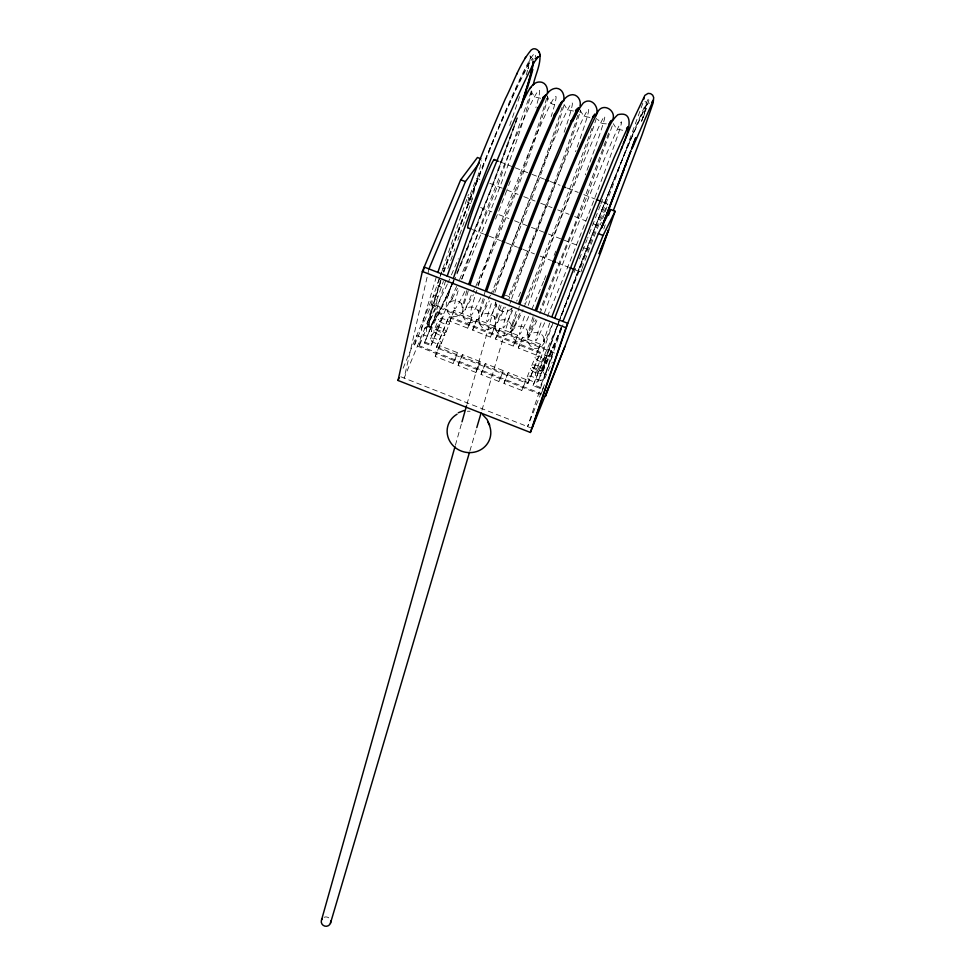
<?xml version="1.0" encoding="UTF-8"?>
<svg xmlns="http://www.w3.org/2000/svg" width="975" height="975" viewBox="0 0 975 975"><rect width="100%" height="100%" fill="white"/><g stroke="black" fill="none" stroke-linecap="round" stroke-linejoin="round"><path stroke-width="0.73" stroke-dasharray="4.88 3.66" d="M544.123 339.483L544.099 341.603L544.074 337.667L544.123 339.483C543.55 331.524 531.46 329.855 528.718 337.338L537.322 319.702M519.992 313.316C515.726 320.617 511.29 341.506 498.725 334.169C490.145 325.15 500.236 312.28 501.796 302.372M519.285 306.174C517.932 316.643 504.38 333.389 516.75 341.591C529.181 345.174 531.107 326.454 535.97 319.581M504.014 307.052C499.529 314.072 495.068 335.168 482.515 327.807C474.118 319.227 483.027 306.82 484.782 297.241M580.283 109.968L580.113 112.491L580.564 110.468C560.783 174.683 535.214 237.035 509.023 298.874M445.721 280.398L432.644 323.152L432.937 321.994L431.401 331.597L431.023 329.111L428.354 326.54L429.817 317.107L440.956 280.215M435.24 356.472L439.554 345.613L457.421 352.633L455.276 358.763L453.107 363.48L435.24 356.472L439.554 345.613M449.914 321.189L454.058 310.342L471.937 317.35L470.34 322.091L467.72 328.173L449.841 321.177L454.131 310.367M453.107 363.48L457.421 352.633M458.116 365.454L462.43 354.595L480.297 361.615L478.116 367.733L475.995 372.474L458.116 365.454L462.43 354.595M467.72 328.173L471.937 317.35M472.643 330.123L476.872 319.3L494.752 326.296L492.558 332.451L490.462 337.118L472.643 330.123L476.933 319.312M448.805 293.828C445.599 300.946 443.735 314.401 453.936 316.717C466.83 315.754 468.427 297.497 474.593 289.002M475.995 372.474L480.297 361.615M428.976 268.929L404.15 378.081L437.982 296.705L443.381 281.409M481.016 374.437L485.318 363.577L503.197 370.597L500.979 376.703L498.944 381.444L481.016 374.437L485.318 363.577M541.04 394.68L414.558 345.016L416.739 335.51L421.139 337.24L418.921 346.722L435.667 306.455L437.982 296.705L433.619 294.998L441.492 272.561M490.462 337.118L494.752 326.296M414.558 345.016L431.316 304.748L433.619 294.998L402.078 370.744M495.458 339.068L499.7 328.246L517.567 335.242L515.336 341.384L513.289 346.064L495.458 339.068L499.748 328.258M424.454 343.017L437.251 311.781L443.82 314.352L443.564 315.388L431.035 345.601L424.454 343.017L437.251 311.781M430.731 327.893L430.974 326.869M431.035 345.601L443.82 314.352M440.078 276.656L468.463 194.488M437.312 330.476L437.556 329.452M459.798 234.597L472.205 199.192L481.662 160.753M436.264 347.661L449.036 316.4L540.394 352.243L527.804 383.602L436.264 347.661L449.036 316.4M498.944 381.444L503.197 370.597M528.352 67.628L528.072 68.725L530.632 56.416L530.997 58.89L529.925 55.721L531.521 57.72L533.886 58.646M546.609 98.256C527.841 163.081 502.04 225.761 475.215 287.613M513.289 346.064L517.567 335.242M503.965 383.419L508.219 372.572L526.098 379.592L524.404 384.26L521.844 390.439L503.904 383.431L508.219 372.572M518.286 348.026L522.527 337.204L540.406 344.199L538.127 350.33L536.153 355.022L518.286 348.026L522.576 337.204M562.1 107.347C542.575 170.954 517.493 232.806 491.144 293.865M563.928 105.495C544.732 169.394 519.322 231.331 493.106 292.634M521.844 390.439L526.098 379.592M455.386 445.258L461.589 423.284M466.952 404.247L495.861 301.702M511.595 331.037L512.168 329.014M544.05 339.763L543.477 341.786L549.681 323.091M514.239 321.567L514.776 319.69M577.919 115.05C558.127 177.011 533.764 237.486 508.304 297.326M536.153 355.022L540.406 344.199M526.22 74.929L527.926 69.079M469.889 450.95L476.348 429.085M481.942 410.122L512.07 308.063M448.256 295.693L453.704 277.412M596.42 118.17C575.14 184.068 549.047 248.357 521.942 312.049M466.806 290.599L462.26 307.686L461.772 303.554L462.491 305.626C460.444 300.007 452.193 298.85 448.707 303.7L452.303 298.655L451.315 300.373L457.47 288.405M468.219 290.745C466.306 300.483 456.678 315.437 468.11 322.518C482.393 325.431 484.343 303.359 490.535 295.242M612.251 125.86L586.194 198.364L539.114 315.534M485.526 290.27L478.615 314.096L478.116 309.965L479.225 314.035C478.688 307.137 468.902 304.395 464.904 310.062L473.436 294.657M642.83 103.289L611.483 189.357L560.71 317.692M436.398 276.742L423.479 319.556C422.955 324.358 418.458 334.242 426.002 335.875C433.424 338.045 435.606 328.563 438.872 324.053L456.629 286.418M499.492 304.956L494.971 320.519L494.471 316.375L495.446 320.385C494.947 313.499 485.111 310.757 481.126 316.424L489.401 300.922M527.804 383.602L540.394 352.243M519.553 96.598L509.084 127.433M552.203 356.874L539.638 388.245L533.045 385.661L545.622 354.291L552.203 356.874L551.862 357.874L545.293 355.29L545.622 354.291M531.229 91.54L498.188 184.385L458.457 282.36M516.067 311.452L510.754 328.953L511.351 324.821L511.668 326.747C511.132 319.849 501.345 317.131 497.335 322.786L505.367 307.174M539.638 388.245L539.967 387.27L533.374 384.674M561.015 327.198L527.609 426.599L544.635 384.272M541.832 392.34L543.672 386.88M440.944 280.483C436.824 295.681 429.232 310.769 429.414 326.674C439.725 314.901 444.442 299.301 451.449 285.492M443.747 272.22C469.45 200.838 494.508 128.493 530.339 61.449L533.167 59.902L532.643 58.342L527.999 64.582L519.992 80.011L496.092 134.075L467.72 205.469L443.771 271.647M592.02 128.261L558.687 218.973L524.233 303.566M533.093 316.582L527.109 335.376L527.707 331.244L527.889 333.121C527.317 325.163 515.227 323.493 512.497 330.964L521.345 313.438M534.044 318.082C532.204 326.918 522.027 341.262 532.959 347.953C545.464 351.585 547.158 332.743 551.947 325.845M603.781 229.052L605.219 224.859M641.611 121.18L646.937 104.252C613.543 174.354 587.608 248.247 559.37 320.665M517.091 117.573L486.866 199.924L456.873 273.098M608.632 133.124L574.482 225.152L540.162 309.806M439.591 278.058L436.995 285.382L441.37 287.101M442.004 271.135L443.003 268.296L447.391 270.014M447.891 268.6L453.351 253.012M453.85 251.599L454.837 248.771M457.811 240.264L459.298 236.023M516.189 120.62L493.435 183.044L457.178 272.634M641.66 121.241L646.852 105.568L647.022 102.936L644.975 101.412M553.117 322.493L535.397 373.766L535.458 377.483L537.03 379.458L540.662 380.36L544.806 378.154L552.252 362.164M557.919 324.431L541.734 371.036L544.416 373.62L544.477 377.337L562.977 324.773M558.443 323.005L560.016 318.727C587.998 246.419 614.567 173.367 647.022 102.936L649.557 103.204M558.858 322.03L547.499 353.23L542.197 370.927L561.161 328.502M600.893 203.97L603.574 196.889M600.356 205.335L587.572 238.217M579.442 258.863L587.035 239.594M573.946 272.537L575.591 268.43M538.102 381.262L541.527 372.755M542.673 369.915L546.097 361.42M527.195 376.984L530.632 368.477M531.777 365.637L535.214 357.155M533.045 385.661L545.293 355.29M441.358 343.285L444.868 334.815M446.038 332L449.536 323.542M430.475 339.02L433.997 330.549M435.167 327.722L438.665 319.276M556.749 327.259L536.433 373.535L537.908 371.536L540.187 370.549L537.993 371.097L538.98 370.89M557.322 325.894L559.041 321.787M561.649 327.393L542.661 370.829L539.224 370.744M451.449 274.877L458.36 258.631M452.047 284.115L453.85 279.983M447.269 284.347L429.987 320.568L430.536 319.556L424.881 328.417L426.806 326.869L429.256 326.503M447.878 282.994L449.719 278.935M451.401 285.712L435.935 318.167L430.475 326.808L427.111 326.235L428.354 326.54M451.998 284.408L453.765 280.495M477.799 285.005C504.063 223.787 529.717 161.911 548.035 97.78L547.584 99.803L547.572 95.916C547.012 101.059 552.008 105.751 557.103 104.666M461.894 278.777C488.329 217.644 514.117 155.744 531.777 91.443L531.424 95.538L531.229 90.833M510.01 332.743L511.083 330.915M513.252 327.247L514.252 325.528M540.662 380.36L542.868 379.689M540.711 98.268L534.629 96.976L531.265 91.687M573.507 111.065L567.413 109.773L564.062 104.471M589.912 117.463L583.818 116.171L580.466 110.87M606.316 123.862L602.111 123.545L597.504 119.316M622.732 130.272L616.627 128.968L613.275 123.667M499.736 161.74L513.752 167.225M515.153 167.773L530.571 173.794M531.972 174.342L544.598 179.278M550.205 181.46L560.016 185.299M567.023 188.041L578.236 192.416M583.842 194.61L595.067 198.998M602.075 201.74L607.681 203.921M477.08 178.364L479.907 179.461M489.803 183.337L505.355 189.418M506.781 189.967L518.091 194.391M523.746 196.609L535.056 201.033M540.711 203.239L552.033 207.663M557.688 209.881L568.998 214.305M574.653 216.511L585.963 220.935M593.032 223.702L600.112 226.468M467.744 197.45L472.205 199.192M467.903 202.52L470.718 203.617M480.602 207.492L491.9 211.904M498.956 214.671L508.84 218.534M514.483 220.74L530.01 226.822M531.424 227.37L546.951 233.452M548.364 234L562.477 239.521M563.891 240.069L576.603 245.042M583.659 247.808L592.13 251.123M472.339 229.576L483.649 234M489.292 236.206L500.589 240.63M506.244 242.836L517.542 247.26M523.197 249.478L534.495 253.902M540.138 256.108L551.448 260.532M557.091 262.75L568.388 267.174M575.457 269.941L581.1 272.147M435.91 305.407L554.836 352.06M431.316 304.748L554.495 353.06M436.995 312.804L443.564 315.388M448.78 317.436L540.065 353.242M424.686 342.006L431.279 344.602M436.508 346.649L528.133 382.614M419.153 345.711L541.369 393.705M400.847 376.789L530.619 427.781M478.847 320.312L480.005 324.456M495.215 326.722L496.214 330.817M511.436 308.429A8.714 8.092 16.1 0 1 501.321 310.915A8.714 8.092 16.1 0 1 495.763 302.287M505.245 295.364A8.714 8.092 16.1 0 1 511.095 298.521M324.102 917.292A4.765 4.668 16 0 1 329.721 918.73M467.342 411.243A21.95 20.597 16.2 0 1 470.072 411.304M511.582 298.911A117.329 4.192 -68.7 0 1 572.13 142.947A117.329 4.192 -68.7 0 1 579.223 141.217M578.797 142.447A117.329 4.192 -68.7 0 1 575.518 151.71M520.577 292.195A117.329 4.192 -68.7 0 1 516.701 301.178M512.679 310.245A117.329 4.192 -68.7 0 1 509.584 304.785M510.096 303.262A117.329 4.192 -68.7 0 1 511.168 300.129M494.947 292.39A117.305 4.765 -68.7 0 1 554.994 137.243A117.305 4.765 -68.7 0 1 563.769 133.343M496.714 303.981A117.305 4.765 -68.7 0 1 492.034 301.19M606.889 207.017A36.806 0.78 -68.6 0 1 605.195 211.807M604.317 214.232A36.806 0.78 -68.6 0 1 600.332 224.835M580.966 271.928A36.806 0.78 -68.6 0 1 581.746 269.405M582.087 268.43A36.806 0.78 -68.6 0 1 602.318 216.145L604.878 210.027A36.806 0.78 -68.6 0 1 607.742 204.323M517.408 118.048A149.431 8.251 -68.8 0 1 454.63 279.411M454.094 280.642A149.431 8.251 -68.8 0 1 440.408 280.422M443.332 271.781A149.431 8.251 -68.8 0 1 503.868 114.806A149.431 8.251 -68.8 0 1 535.458 56.964M560.284 317.618A149.577 3.157 -68.6 0 1 626.986 147.883A149.577 3.157 -68.6 0 1 645.365 111.284M644.78 113.015A149.577 3.157 -68.6 0 1 643.061 117.951M561.563 328.002A149.577 3.157 -68.6 0 1 558.821 321.555M461.699 279.362A117.28 5.923 -68.8 0 1 517.969 132.161A117.28 5.923 -68.8 0 1 535.872 107.689M510.315 181.033A117.28 5.923 -68.8 0 1 507.171 189.321M506.647 190.71A117.28 5.923 -68.8 0 1 494.812 221.033M464.783 291.464A117.28 5.923 -68.8 0 1 458.896 288.198M478.323 285.87A117.292 5.338 -68.8 0 1 535.543 136.878A117.292 5.338 -68.8 0 1 551.155 116.61M480.748 297.728A117.292 5.338 -68.8 0 1 476.885 290.245M528.218 305.431A117.341 3.62 -68.7 0 1 593.799 138.133A117.341 3.62 -68.7 0 1 585.256 174.878M555.799 251.184A117.341 3.62 -68.7 0 1 554.117 255.389M545.903 275.681A117.341 3.62 -68.7 0 1 544.16 279.947M543.575 281.348A117.341 3.62 -68.7 0 1 529.717 314.096M528.657 316.509A117.341 3.62 -68.7 0 1 525.184 314.194M544.428 313.17A117.353 3.035 -68.6 0 1 606.986 152.965A117.353 3.035 -68.6 0 1 608.461 161.423A117.353 3.035 -68.6 0 1 545.683 320.361M544.635 322.774A117.353 3.035 -68.6 0 1 541.771 320.69M532.886 367.721A5.85 2.169 21.9 0 0 542.307 370.378A5.85 2.169 21.9 0 0 536.482 365.235A5.85 2.169 21.9 0 0 532.886 367.721M536.311 359.239A5.85 2.182 21.9 0 0 545.732 361.883A5.85 2.182 21.9 0 0 539.906 356.728A5.85 2.182 21.9 0 0 536.311 359.239M528.316 379.056A5.862 2.157 21.9 0 0 537.737 381.725A5.862 2.157 21.9 0 0 531.899 376.594A5.862 2.157 21.9 0 0 528.316 379.056M531.753 370.549A5.85 2.169 21.9 0 0 541.162 373.206A5.85 2.169 21.9 0 0 535.336 368.062A5.85 2.169 21.9 0 0 531.753 370.549M431.706 341.128A5.85 2.145 22.6 0 0 441.041 343.761A5.85 2.145 22.6 0 0 435.021 338.557A5.85 2.145 22.6 0 0 431.706 341.128M435.216 332.67A5.85 2.157 22.6 0 0 444.539 335.29A5.85 2.157 22.6 0 0 438.531 330.074A5.85 2.157 22.6 0 0 435.216 332.67M436.373 329.842A5.85 2.169 22.6 0 0 445.709 332.475A5.85 2.169 22.6 0 0 439.701 327.259A5.85 2.169 22.6 0 0 436.373 329.842M439.883 321.397A5.838 2.182 22.6 0 0 449.207 324.017A5.838 2.182 22.6 0 0 443.211 318.788A5.838 2.182 22.6 0 0 439.883 321.397M470.06 198.315A12.992 0.756 -68.9 0 0 477.226 178.522A12.992 0.756 -68.9 0 0 470.169 194.488A12.992 0.756 -68.9 0 0 470.06 198.315"/><path stroke-width="1.46" d="M563.672 101.193C564.878 95.83 562.733 88.688 556.372 88.274C546.378 88.737 543.782 101.473 539.358 108.31C513.179 165.518 490.632 224.384 470.316 283.92M580.028 106.202C581.295 101.156 578.407 95.026 572.788 94.673C562.721 95.075 560.467 108.03 556.018 114.806C530.144 172.173 507.548 230.99 486.939 290.44M533.008 61.413L532.399 67.458L528.218 83.326L520.991 106.238L531.143 73.405L533.678 61.449M612.471 120.23C616.992 111.248 604 102.375 598.223 111.065C566.768 172.648 544.538 238.802 520.187 303.469M595.749 115.903C600.405 107.847 591.374 96.306 583.245 103.058C569.875 120.607 564.513 143.069 554.824 162.642C536.677 207.005 519.273 251.672 503.563 296.948M562.953 321.433L598.333 233.598L610.496 209.479L615.091 211.283L601.721 249.856L564.903 346.478L530.376 432.461L398.032 380.457L422.358 271.452L460.712 179.778L477.445 157.487L480.882 158.827M423.199 271.489L424.198 267.053L567.742 323.322L532.033 428.342M321.579 919.839L454.972 446.721M462.004 421.822L466.538 405.71M330.428 923.362L469.462 452.412M476.775 427.623L481.077 413.047M533.398 84.24C535.385 74.722 540.723 64.886 539.918 55.039M453.704 277.412C473.728 217.791 496.214 158.876 522.71 101.814M468.902 283.749C489.279 223.97 511.899 164.86 538.224 107.421L537.396 109.115L543.051 98.292L545.963 94.807L542.734 97.597M530.376 432.461L565.963 327.746L603.086 235.462L615.091 211.283M548.535 387.246L545.403 396.386L564.903 346.478M608.571 215.073L610.496 209.479M485.526 290.27C506.196 230.575 528.877 171.502 554.885 113.929L554.044 115.611L559.577 104.739L562.356 101.205L560.93 102.814M437.812 272.488C458.067 213.708 480.565 155.695 505.391 98.707C513.74 82.351 519.37 64.045 531.338 49.835C535.665 46.373 540.54 51.687 540.272 56.245M502.149 296.778C523.112 237.181 545.854 178.157 571.545 120.425L570.704 122.107L577.054 109.31L576.115 111.187L578.76 107.603L575.53 110.394M447.147 276.144C473.131 203.604 499.553 130.821 534.251 61.912M518.773 303.298C541.722 240.045 565.244 176.828 593.604 115.769L592.666 117.646L595.164 114.002L593.726 115.611M621.246 149.358L622.257 146.518M623.257 143.678C626.864 135.964 636.785 110.041 617.87 114.684C607.133 124.081 605.243 140.315 598.272 152.271C576.566 204.36 555.969 256.913 536.823 309.989M535.409 309.818C558.626 246.651 582.319 183.532 610.155 122.228L609.204 124.105L611.581 120.4L610.143 122.009M635.566 138.072L631.459 149.358L635.773 137.719M552.045 316.339L593.068 209.211L613.872 158.011L627.997 126.799L626.559 128.407M554.678 318.289L595.506 212.367L633.36 119.706L644.877 95.367L648.107 93.381L650.642 93.661L652.689 95.172L653.701 97.524L653.165 102.838L642.086 134.782L613.348 210.539M602.392 225.639L630.935 150.784L601.721 227.212M398.032 380.457L399.177 377.715M428.976 268.929L465.441 181.63L479.408 162.801M632.3 148.224L653.408 100.084L651.897 102.156M579.101 108.359L572.691 121.314M516.689 74.21L517.201 73.235M525.013 58.305L525.586 57.208M523.526 100.12C527.536 93.515 531.753 79.633 542.051 82.327C546.683 83.887 547.95 89.127 547.402 93.478M533.666 63.009L538.371 56.623L535.165 58.61M529.486 89.005L530.875 87.433M532.606 85.483L534.032 83.862M458.274 412.766L464.222 410.438M494.13 159.547L498.335 161.192M546 179.827L548.803 180.911M562.819 186.396L565.622 187.493M596.468 199.546L600.673 201.191M460.712 179.778L465.441 181.63M598.333 233.598L603.086 235.462M470.937 229.015L468.11 227.918A36.77 2.035 -68.8 0 1 473.058 209.552A36.77 2.035 -68.8 0 1 488.036 171.466L490.791 165.433A36.77 2.035 -68.8 0 1 494.496 160.071M485.05 234.548L487.878 235.658M502.003 241.178L504.831 242.288M518.956 247.821L521.783 248.93M552.849 261.093L555.677 262.19M569.802 267.723L574.043 269.38M422.358 271.452L565.963 327.746M482.686 414.716L487.049 419.421L489.718 425.124M538.895 51.675L539.248 52.918M643.939 97.768L643.963 99.072M330.708 920.961A4.765 4.668 16 0 1 324.846 926.14A4.765 4.668 16 0 1 322.177 918.779M487.951 422.309A21.95 20.597 16.2 0 1 480.151 450.072A21.95 20.597 16.2 0 1 450.426 442.284A21.95 20.597 16.2 0 1 457.056 414.204M532.825 69.371A149.431 8.251 -68.8 0 1 527.329 88.128M526.793 89.81A149.431 8.251 -68.8 0 1 520.955 107.689M626.34 163.507A149.577 3.157 -68.6 0 1 625.353 166.128M624.341 168.785A149.577 3.157 -68.6 0 1 601.575 228.004M599.454 252.878L599.186 253.878L608.595 229.783L599.454 252.878"/></g></svg>
